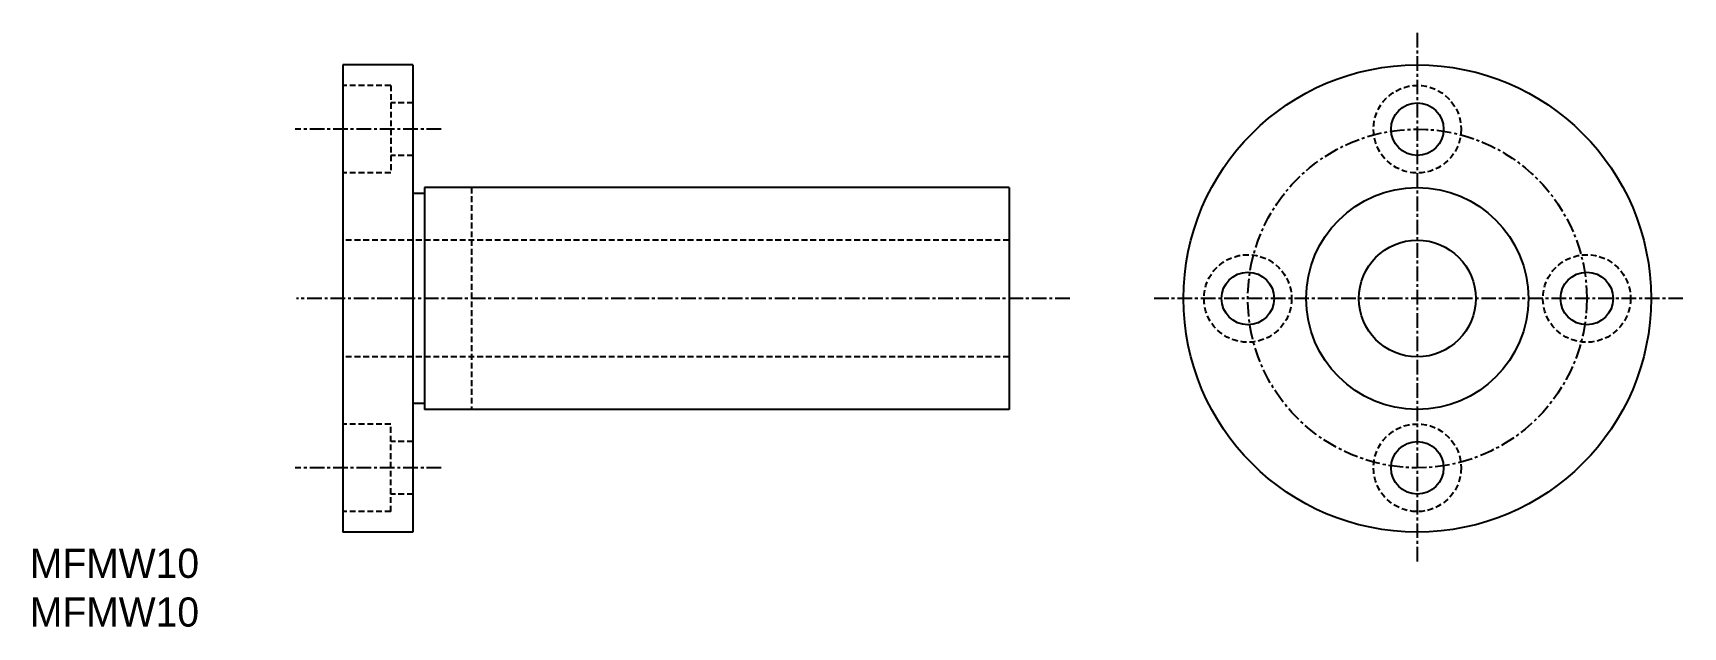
# Model space of a CAD drawing. Extents: x 10 to 151, y 10 to 61.
import ezdxf

# ---------------------------------------------------------------- set-up
doc = ezdxf.new("R2010")
doc.units = 0
doc.linetypes.add('CENTER', pattern=[2, 1.25, -0.25, 0.25, -0.25])
doc.linetypes.add('DASHED', pattern=[0.75, 0.5, -0.25])
doc.layers.get('0').update_dxf_attribs({"linetype": 'CONTINUOUS'})
doc.layers.add('CENTER', color=1, linetype='CENTER')

msp = doc.modelspace()

# ---------------------------------------------------------------- linework, layer by layer
at = {"color": 7, "linetype": 'CONTINUOUS'}
for p, q in [((36.78, 58.1), (36.78, 18.1)), ((42.78, 58.1), (36.78, 58.1)), ((42.78, 58.1), (42.78, 18.1)), ((43.78, 47.1), (42.78, 47.1)), ((43.78, 47.6), (43.78, 28.6)), ((93.78, 47.6), (43.78, 47.6)), ((93.78, 47.6), (93.78, 28.6)), ((43.78, 29.1), (42.78, 29.1)), ((93.78, 28.6), (43.78, 28.6)), ((42.78, 18.1), (36.78, 18.1))]:
    msp.add_line(p, q, dxfattribs=at)
at = {"color": 3, "linetype": 'DASHED'}
for p, q in [((40.88, 56.35), (36.78, 56.35)), ((40.88, 56.35), (40.88, 48.85)), ((42.78, 54.85), (40.88, 54.85)), ((42.78, 50.35), (40.88, 50.35)), ((40.88, 48.85), (36.78, 48.85)), ((47.78, 47.6), (47.78, 28.6)), ((93.78, 43.1), (36.78, 43.1)), ((93.78, 33.1), (36.78, 33.1)), ((40.88, 27.35), (36.78, 27.35)), ((40.88, 19.85), (40.88, 27.35)), ((42.78, 25.85), (40.88, 25.85)), ((42.78, 21.35), (40.88, 21.35)), ((40.88, 19.85), (36.78, 19.85))]:
    msp.add_line(p, q, dxfattribs=at)
at = {"color": 7, "linetype": 'CONTINUOUS'}
for centre, radius in [((128.71, 38.1), 20), ((128.71, 52.6), 2.25), ((128.71, 38.1), 9.5), ((128.71, 38.1), 5), ((114.21, 38.1), 2.25), ((143.21, 38.1), 2.25), ((128.71, 23.6), 2.25)]:
    msp.add_circle(centre, radius, dxfattribs=at)
at = {"color": 3, "linetype": 'DASHED'}
for centre in [(128.71, 52.6), (114.21, 38.1), (143.21, 38.1), (128.71, 23.6)]:
    msp.add_circle(centre, 3.75, dxfattribs=at)
at = {"layer": 'CENTER', "color": 1, "linetype": 'CENTER'}
for p, q in [((128.71, 60.84), (128.71, 15.37)), ((45.2, 52.6), (32.7, 52.6)), ((98.98, 38.1), (32.83, 38.1)), ((151.44, 38.1), (105.97, 38.1)), ((45.2, 23.6), (32.7, 23.6))]:
    msp.add_line(p, q, dxfattribs=at)
msp.add_circle((128.71, 38.1), 14.5, dxfattribs=at)

# ---------------------------------------------------------------- texts
at = {"color": 7, "linetype": 'CONTINUOUS'}
for p in [(10, 14.17), (10, 10)]:
    msp.add_text('MFMW10', height=2.5, dxfattribs=at).set_placement(p)

doc.saveas('drawing.dxf')
